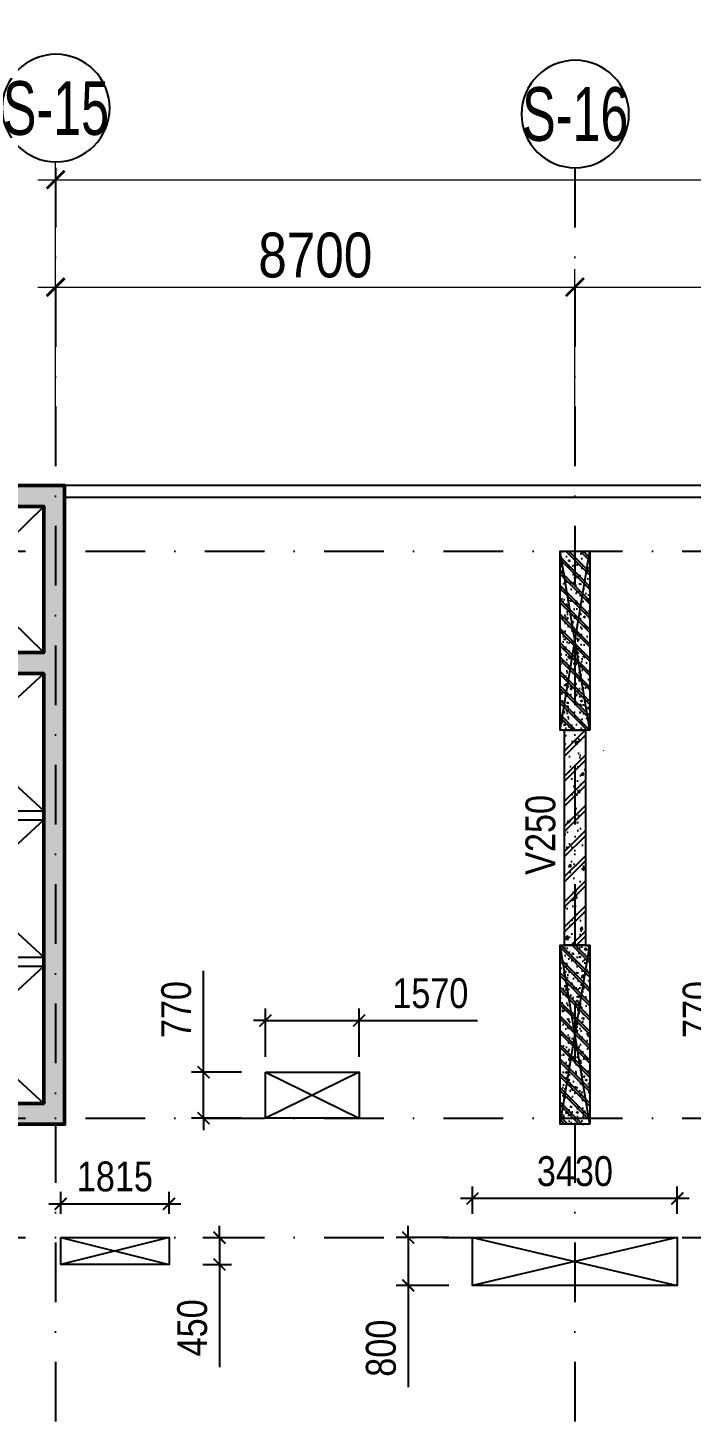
# Model space of a CAD drawing. Header units: millimetres. Extents: x -159515 to 1327256, y -225156 to 138737.
# Drawn here: x 107811 to 118929, y -179442 to -156248 of the extents above; entities that cross this region are included whole.
import ezdxf
from ezdxf.enums import TextEntityAlignment as Align

# ---------------------------------------------------------------- set-up
doc = ezdxf.new("R2010")
doc.units = ezdxf.units.MM
doc.header["$MEASUREMENT"] = 0
doc.linetypes.add('DASHDOT', pattern=[1, 0.5, -0.25, 0, -0.25])
for name, color, linetype in [('AUDIT_I_220807103235-17', 50, 'Continuous'), ('ccu11-Manh', 8, 'Continuous'), ('ccu11-Thay', 7, 'Continuous'), ('ccu12-Text', 31, 'Continuous'), ('KC2-COLUMN', 2, 'Continuous'), ('KC2-DIM', 251, 'Continuous'), ('KC2-HATCH', 252, 'Continuous'), ('KT-Dim', 8, 'Continuous'), ('KT-Hatch', 251, 'Continuous'), ('KT-Luoi truc South Tower', 8, 'DASHDOT'), ('Xref_ST_MBDV Cot vach 30.7.2022|Xref_ST_MBDV Cot vach 30.7.2022|Xref_ST_MBDV Cot vach 30.7.2022|Xref_ST_MBDV Cot vach 30.7.2022|A-GRID-SYM', 50, 'Continuous'), ('Xref_ST_MBDV Cot vach 30.7.2022|Xref_ST_MBDV Cot vach 30.7.2022|Xref_ST_MBDV Cot vach 30.7.2022|Xref_ST_MBDV Cot vach 30.7.2022|KC-Betong', 6, 'Continuous')]:
    doc.layers.add(name, color=color, linetype=linetype)
for name, color, linetype, lineweight in [('ccu12-Tencaukien', 9, 'Continuous', 15), ('KT-Kich thuoc', 159, 'Continuous', 18), ('ST_MBDV Cot vach 220805$0$Xref_ST_MBDV Cot vach 30.7.2022$0$KT-Net cot vach', 6, 'Continuous', 50)]:
    doc.layers.add(name, color=color, linetype=linetype, lineweight=lineweight)
doc.styles.add('Arial Narrow', font='ARIALN.TTF')
doc.styles.add('HBA-Text', font='GOTHIC.TTF')
doc.dimstyles.new('ccu12-200', dxfattribs={"dimscale": 200, "dimtxt": 2.5, "dimasz": 1, "dimexe": 1, "dimexo": 2, "dimgap": 1, "dimtad": 1, "dimdec": 0, "dimrnd": 5, "dimdsep": 46, "dimtxsty": 'Arial Narrow', "dimblk": 'ARCHTICK', "dimcen": -1, "dimdle": 1, "dimclrd": 256, "dimclre": 256, "dimclrt": 3, "dimadec": 0, "dimazin": 2, "dimtfac": 0.1, "dimtdec": 0, "dimtmove": 0, "dimatfit": 1, "dimldrblk": 'ARCHTICK', "dimfxl": 1, "dimtvp": 0.833333, "dimtolj": 1, "dimtzin": 12, "dimarcsym": 0})
doc.dimstyles.new('CCU_1-300', dxfattribs={"dimscale": 300, "dimtxt": 2.5, "dimasz": 1, "dimexe": 1, "dimexo": 2, "dimgap": 0.5, "dimtad": 1, "dimdec": 0, "dimdsep": 46, "dimtxsty": 'Arial Narrow', "dimblk": 'ARCHTICK', "dimcen": -1, "dimdle": 1, "dimclrd": 256, "dimclre": 256, "dimclrt": 3, "dimadec": 0, "dimazin": 2, "dimtfac": 0.1, "dimtdec": 0, "dimtix": 1, "dimtmove": 2, "dimatfit": 1, "dimfxl": 1, "dimtvp": 0.833333, "dimtolj": 1, "dimtzin": 12, "dimarcsym": 0})

# ---------------------------------------------------------------- blocks, each defined once
blk = doc.blocks.new('_ArchTick')
at = {"color": 0, "const_width": 0.15}
blk.add_lwpolyline([(-0.5, -0.5), (0.5, 0.5)], dxfattribs=at)
blk = doc.blocks.new('*D406')
at = {"layer": 'Defpoints', "color": 0, "transparency": 16777216}
for p in [(-25223, 31492), (-33923, 28684, 0), (-25223, 28649, 0)]:
    blk.add_point(p, dxfattribs=at)
at = {"layer": 'KT-Kich thuoc', "lineweight": -2, "transparency": 16777216}
for p, q in [((-33923, 29284), (-33923, 31792)), ((-25223, 29249), (-25223, 31792)), ((-34223, 31492), (-24923, 31492))]:
    blk.add_line(p, q, dxfattribs=at)
at = {"layer": 'KT-Kich thuoc', "lineweight": -2, "transparency": 16777216, "xscale": 300, "yscale": 300, "zscale": 300, "rotation": 180}
blk.add_blockref('_ArchTick', (-33923, 31492), dxfattribs=at)
at = {"layer": 'KT-Kich thuoc', "lineweight": -2, "transparency": 16777216, "xscale": 300, "yscale": 300, "zscale": 300}
blk.add_blockref('_ArchTick', (-25223, 31492), dxfattribs=at)
at = {"layer": 'KT-Kich thuoc', "color": 3, "transparency": 16777216, "insert": (-29573, 32025), "char_height": 750, "attachment_point": 5, "style": 'Arial Narrow'}
blk.add_mtext('\\A1;8700', dxfattribs=at)
blk = doc.blocks.new('*D407')
at = {"layer": 'Defpoints', "color": 0, "transparency": 16777216}
for p in [(-16523, 31492), (-16523, 28791, 0), (-25223, 28649, 0)]:
    blk.add_point(p, dxfattribs=at)
at = {"layer": 'KT-Kich thuoc', "lineweight": -2, "transparency": 16777216}
for p, q in [((-25223, 29249), (-25223, 31792)), ((-16523, 29391), (-16523, 31792)), ((-25523, 31492), (-16223, 31492))]:
    blk.add_line(p, q, dxfattribs=at)
at = {"layer": 'KT-Kich thuoc', "lineweight": -2, "transparency": 16777216, "xscale": 300, "yscale": 300, "zscale": 300, "rotation": 180}
blk.add_blockref('_ArchTick', (-25223, 31492), dxfattribs=at)
at = {"layer": 'KT-Kich thuoc', "lineweight": -2, "transparency": 16777216, "xscale": 300, "yscale": 300, "zscale": 300}
blk.add_blockref('_ArchTick', (-16523, 31492), dxfattribs=at)
at = {"layer": 'KT-Kich thuoc', "color": 3, "transparency": 16777216, "insert": (-20873, 32025), "char_height": 750, "attachment_point": 5, "style": 'Arial Narrow'}
blk.add_mtext('\\A1;8700', dxfattribs=at)
blk = doc.blocks.new('*D410')
at = {"layer": 'Defpoints', "color": 0, "transparency": 16777216}
for p in [(-6323, 33292), (-33923, 28921), (-6323, 28921)]:
    blk.add_point(p, dxfattribs=at)
at = {"layer": 'KT-Kich thuoc', "lineweight": -2, "transparency": 16777216}
for p, q in [((-33923, 29521), (-33923, 33592)), ((-6323, 29521), (-6323, 33592)), ((-34223, 33292), (-6023, 33292))]:
    blk.add_line(p, q, dxfattribs=at)
at = {"layer": 'KT-Kich thuoc', "lineweight": -2, "transparency": 16777216, "xscale": 300, "yscale": 300, "zscale": 300, "rotation": 180}
blk.add_blockref('_ArchTick', (-33923, 33292), dxfattribs=at)
at = {"layer": 'KT-Kich thuoc', "lineweight": -2, "transparency": 16777216, "xscale": 300, "yscale": 300, "zscale": 300}
blk.add_blockref('_ArchTick', (-6323, 33292), dxfattribs=at)
at = {"layer": 'KT-Kich thuoc', "color": 3, "transparency": 16777216, "insert": (-20123, 33825), "char_height": 750, "attachment_point": 5, "style": 'Arial Narrow'}
blk.add_mtext('\\A1;27600', dxfattribs=at)
blk = doc.blocks.new('GRID-SYM-flat-73')
at = {"layer": 'Xref_ST_MBDV Cot vach 30.7.2022|Xref_ST_MBDV Cot vach 30.7.2022|Xref_ST_MBDV Cot vach 30.7.2022|Xref_ST_MBDV Cot vach 30.7.2022|A-GRID-SYM'}
blk.add_circle((0, 0, 0), 900, dxfattribs=at)
at = {"layer": 'Xref_ST_MBDV Cot vach 30.7.2022|Xref_ST_MBDV Cot vach 30.7.2022|Xref_ST_MBDV Cot vach 30.7.2022|Xref_ST_MBDV Cot vach 30.7.2022|A-GRID-SYM', "style": 'HBA-Text'}
blk.add_attdef('GRID', text='', height=900, rotation=359.6303, dxfattribs=at).set_placement((0, 0, 0), align=Align.MIDDLE_CENTER)
blk = doc.blocks.new('*D854')
at = {"layer": 'Defpoints', "color": 0, "transparency": 16777216}
for p in [(110179, -175949), (108364, -176516), (110179, -176516)]:
    blk.add_point(p, dxfattribs=at)
at = {"layer": 'KC2-DIM', "lineweight": -2, "transparency": 16777216}
for p, q in [((108364, -176116), (108364, -175749)), ((110179, -176116), (110179, -175749)), ((108164, -175949), (110379, -175949))]:
    blk.add_line(p, q, dxfattribs=at)
at = {"layer": 'KC2-DIM', "lineweight": -2, "transparency": 16777216, "xscale": 200, "yscale": 200, "zscale": 200, "rotation": 180}
blk.add_blockref('_ArchTick', (108364, -175949), dxfattribs=at)
at = {"layer": 'KC2-DIM', "lineweight": -2, "transparency": 16777216, "xscale": 200, "yscale": 200, "zscale": 200}
blk.add_blockref('_ArchTick', (110179, -175949), dxfattribs=at)
at = {"layer": 'KC2-DIM', "color": 3, "transparency": 16777216, "insert": (109272, -175494), "char_height": 500, "attachment_point": 5, "style": 'Arial Narrow'}
blk.add_mtext('\\A1;1815', dxfattribs=at)
blk = doc.blocks.new('*D855')
at = {"layer": 'Defpoints', "color": 0, "transparency": 16777216}
for p in [(110348, -176516), (110348, -176966), (111024, -176966)]:
    blk.add_point(p, dxfattribs=at)
at = {"layer": 'KC2-DIM', "lineweight": -2, "transparency": 16777216}
for p, q in [((111024, -176516), (111024, -176316)), ((110748, -176516), (111224, -176516)), ((111024, -176516), (111024, -176966)), ((110748, -176966), (111224, -176966)), ((111024, -176966), (111024, -178687))]:
    blk.add_line(p, q, dxfattribs=at)
at = {"layer": 'KC2-DIM', "lineweight": -2, "transparency": 16777216, "xscale": 200, "yscale": 200, "zscale": 200}
for p, rotation in [((111024, -176516), 270), ((111024, -176966), 90)]:
    blk.add_blockref('_ArchTick', p, dxfattribs=dict(at, rotation=rotation))
at = {"layer": 'KC2-DIM', "color": 3, "transparency": 16777216, "insert": (110569, -178027), "char_height": 500, "attachment_point": 5, "rotation": 90, "style": 'Arial Narrow'}
blk.add_mtext('\\A1;450', dxfattribs=at)
blk = doc.blocks.new('*D856')
at = {"layer": 'Defpoints', "color": 0, "transparency": 16777216}
for p in [(110758, -173746), (111794, -173746), (111794, -174516)]:
    blk.add_point(p, dxfattribs=at)
at = {"layer": 'KC2-DIM', "lineweight": -2, "transparency": 16777216}
for p, q in [((110758, -173746), (110758, -172045)), ((111394, -173746), (110558, -173746)), ((110758, -174516), (110758, -173746)), ((111394, -174516), (110558, -174516)), ((110758, -174516), (110758, -174716))]:
    blk.add_line(p, q, dxfattribs=at)
at = {"layer": 'KC2-DIM', "lineweight": -2, "transparency": 16777216, "xscale": 200, "yscale": 200, "zscale": 200}
for p, rotation in [((110758, -173746), 270), ((110758, -174516), 90)]:
    blk.add_blockref('_ArchTick', p, dxfattribs=dict(at, rotation=rotation))
at = {"layer": 'KC2-DIM', "color": 3, "transparency": 16777216, "insert": (110302, -172696), "char_height": 500, "attachment_point": 5, "rotation": 90, "style": 'Arial Narrow'}
blk.add_mtext('\\A1;770', dxfattribs=at)
blk = doc.blocks.new('*D857')
at = {"layer": 'Defpoints', "color": 0, "transparency": 16777216}
for p in [(113364, -172879), (111794, -173889), (113364, -173889)]:
    blk.add_point(p, dxfattribs=at)
at = {"layer": 'KC2-DIM', "lineweight": -2, "transparency": 16777216}
for p, q in [((111794, -173489), (111794, -172679)), ((113364, -173489), (113364, -172679)), ((111794, -172879), (111594, -172879)), ((111794, -172879), (113364, -172879)), ((113364, -172879), (115349, -172879))]:
    blk.add_line(p, q, dxfattribs=at)
at = {"layer": 'KC2-DIM', "lineweight": -2, "transparency": 16777216, "xscale": 200, "yscale": 200, "zscale": 200}
blk.add_blockref('_ArchTick', (111794, -172879), dxfattribs=at)
at = {"layer": 'KC2-DIM', "lineweight": -2, "transparency": 16777216, "xscale": 200, "yscale": 200, "zscale": 200, "rotation": 180}
blk.add_blockref('_ArchTick', (113364, -172879), dxfattribs=at)
at = {"layer": 'KC2-DIM', "color": 3, "transparency": 16777216, "insert": (114557, -172424), "char_height": 500, "attachment_point": 5, "style": 'Arial Narrow'}
blk.add_mtext('\\A1;1570', dxfattribs=at)
blk = doc.blocks.new('*D858')
at = {"layer": 'Defpoints', "color": 0, "transparency": 16777216}
for p in [(115264, -176516), (114187, -177316), (115264, -177316)]:
    blk.add_point(p, dxfattribs=at)
at = {"layer": 'KC2-DIM', "lineweight": -2, "transparency": 16777216}
for p, q in [((114187, -176516), (114187, -176316)), ((114864, -176516), (113987, -176516)), ((114187, -176516), (114187, -177316)), ((114864, -177316), (113987, -177316)), ((114187, -177316), (114187, -179021))]:
    blk.add_line(p, q, dxfattribs=at)
at = {"layer": 'KC2-DIM', "lineweight": -2, "transparency": 16777216, "xscale": 200, "yscale": 200, "zscale": 200}
for p, rotation in [((114187, -176516), 270), ((114187, -177316), 90)]:
    blk.add_blockref('_ArchTick', p, dxfattribs=dict(at, rotation=rotation))
at = {"layer": 'KC2-DIM', "color": 3, "transparency": 16777216, "insert": (113731, -178368), "char_height": 500, "attachment_point": 5, "rotation": 90, "style": 'Arial Narrow'}
blk.add_mtext('\\A1;800', dxfattribs=at)
blk = doc.blocks.new('*D859')
at = {"layer": 'Defpoints', "color": 0, "transparency": 16777216}
for p in [(115264, -175860), (115264, -176516), (118694, -176516)]:
    blk.add_point(p, dxfattribs=at)
at = {"layer": 'KC2-DIM', "lineweight": -2, "transparency": 16777216}
for p, q in [((115264, -176116), (115264, -175660)), ((118694, -176116), (118694, -175660)), ((118894, -175860), (115064, -175860))]:
    blk.add_line(p, q, dxfattribs=at)
at = {"layer": 'KC2-DIM', "lineweight": -2, "transparency": 16777216, "xscale": 200, "yscale": 200, "zscale": 200}
for p, rotation in [((115264, -175860), 180.0000000626188), ((118694, -175860), 6.261879015312388e-08)]:
    blk.add_blockref('_ArchTick', p, dxfattribs=dict(at, rotation=rotation))
at = {"layer": 'KC2-DIM', "color": 3, "transparency": 16777216, "insert": (116979, -175405), "char_height": 500, "attachment_point": 5, "rotation": 0, "style": 'Arial Narrow'}
blk.add_mtext('\\A1;3430', dxfattribs=at)
blk = doc.blocks.new('*D797')
at = {"layer": 'Defpoints', "color": 0, "transparency": 16777216}
for p in [(119493, -173746), (120594, -173746), (120594, -174516)]:
    blk.add_point(p, dxfattribs=at)
at = {"layer": 'KC2-DIM', "lineweight": -2, "transparency": 16777216}
for p, q in [((119493, -173746), (119493, -172045)), ((120194, -173746), (119293, -173746)), ((119493, -174516), (119493, -173746)), ((120194, -174516), (119293, -174516)), ((119493, -174516), (119493, -174716))]:
    blk.add_line(p, q, dxfattribs=at)
at = {"layer": 'KC2-DIM', "lineweight": -2, "transparency": 16777216, "xscale": 200, "yscale": 200, "zscale": 200}
for p, rotation in [((119493, -173746), 270), ((119493, -174516), 90)]:
    blk.add_blockref('_ArchTick', p, dxfattribs=dict(at, rotation=rotation))
at = {"layer": 'KC2-DIM', "color": 3, "transparency": 16777216, "insert": (119038, -172696), "char_height": 500, "attachment_point": 5, "rotation": 90, "style": 'Arial Narrow'}
blk.add_mtext('\\A1;770', dxfattribs=at)
blk = doc.blocks.new('*U192')
at = {"layer": 'ccu12-Tencaukien', "color": 8, "ltscale": 10000}
blk.add_line((361, -155), (354, -155), dxfattribs=at)
at = {"layer": 'ccu12-Text', "color": 2, "style": 'Arial Narrow', "width": 0.8}
blk.add_attdef('SH', text='', height=300, dxfattribs=at).set_placement((276, 6), align=Align.BOTTOM_RIGHT)
at = {"layer": 'ccu12-Text', "color": 31, "style": 'Arial Narrow', "width": 0.8}
for tag, p in [('(', (508, -75)), (')', (963, -75)), ('KT', (633, -75))]:
    blk.add_attdef(tag, text='', height=250, dxfattribs=at).set_placement(p, align=Align.BOTTOM_LEFT)
blk = doc.blocks.new('*U950')
h = blk.add_hatch()
h.set_pattern_fill('VATLIEU04', color=250, scale=40, style=0, pattern_type=2)
h.set_pattern_definition([(50, (-450, 3050), (286.904, -25.101), [30, -330]), (355, (-450, 3050), (-55.5, 300.877), [24, -264]), (100.451, (-426.1, 3047.9), (231.404, 275.776), [25.496, -280.457]), (46.184, (-450, 3130), (426.896, -66.208), [45, -495]), (96.636, (-414.43, 3124.5), (373.865, 389.647), [38.244, -420.685]), (351.184, (-450, 3130), (373.865, 389.65), [36, -396]), (21, (-410, 3110), (238.763, -161.048), [30, -330]), (326, (-410, 3110), (97.326, 290.06), [24, -264]), (71.451, (-390.1, 3096.58), (336.09, 129.012), [25.496, -280.457]), (37.5, (-450, 3050), (4.864, 133.1575), [0, -260.8, 0, -268, 0, -265]), (7.5, (-450, 3050), (105.228, 157.7647), [0, -152.8, 0, -254.8, 0, -101]), (327.5, (-539.2, 3050), (213.529, -9.022), [0, -100, 0, -312, 0, -414]), (317.5, (-579.2, 3050), (233.274, 40.042), [0, -130, 0, -207.2, 0, -294]), (45, (-450, 3050), (-120.208, 120.208), []), (45, (-450, 3099), (-120.208, 120.208), [])])
h.paths.add_polyline_path([(-475, -475), (25, -475), (25, 2525), (-475, 2525)])
at = {"color": 6, "ltscale": 0.25}
blk.add_lwpolyline([(-475, -475), (25, -475), (25, 2525), (-475, 2525)], close=True, dxfattribs=at)
at = {"layer": 'Defpoints', "linetype": 'ByBlock', "ltscale": 30}
for p, q in [((25, -475), (-475, 2525)), ((-475, -475), (25, 2525))]:
    blk.add_line(p, q, dxfattribs=at)
blk = doc.blocks.new('MBC-T8')
at = {"layer": 'Xref_ST_MBDV Cot vach 30.7.2022|Xref_ST_MBDV Cot vach 30.7.2022|Xref_ST_MBDV Cot vach 30.7.2022|Xref_ST_MBDV Cot vach 30.7.2022|KC-Betong', "linetype": 'ByBlock', "xscale": -1, "rotation": 359.9999999999985}
for p in [(-475, 7075), (-475, 475)]:
    blk.add_blockref('*U950', p, dxfattribs=at)
blk = doc.blocks.new('MBCV-T8')
at = {"layer": 'KT-Hatch'}
h = blk.add_hatch(dxfattribs=at)
h.set_pattern_fill('BTCT', color=256, scale=30)
h.set_pattern_definition([(50, (55874.38, -33304.02), (215.17805, -18.82564), [22.5, -247.5]), (355, (55874.38, -33304.02), (-41.6254, 225.6576), [18, -198]), (100.4514, (55892.31, -33305.6), (173.5528, 206.8319), [19.1221, -210.3426]), (46.1842, (55874.38, -33244.02), (320.1723, -49.6557), [33.75, -371.25]), (96.6356, (55901.06, -33248.16), (280.3988, 292.2354), [28.683, -315.514]), (351.1842, (55874.38, -33244.02), (280.3986, 292.2356), [27, -297]), (21, (55904.38, -33259.02), (179.0721, -120.78567), [22.5, -247.5]), (326, (55904.38, -33259.02), (72.9946, 217.545), [18, -198]), (71.4514, (55919.3, -33269.09), (252.0668, 96.75915), [19.1221, -210.3426]), (37.5, (55874.38, -33304.024), (3.64796, 99.86816), [0, -195.6, 0, -201, 0, -198.75]), (7.5, (55874.38, -33304.02), (78.92086, 118.32351), [0, -114.6, 0, -191.1, 0, -75.75]), (327.5, (55807.48, -33304.02), (160.14673, -6.76646), [0, -75, 0, -234, 0, -310.5]), (317.5, (55777.48, -33304.02), (174.95585, 30.0315), [0, -97.5, 0, -155.4, 0, -220.5]), (45, (55874.38, -33304.02), (-79.54951, 79.54951), []), (45, (55927.41, -33304.02), (-79.54951, 79.54951), [])])
h.paths.add_polyline_path([(18951, -13684), (19251, -13684), (19251, -12534), (18951, -12534)], flags=17)
h.paths.add_polyline_path([(19251, -10084), (18951, -10084), (18951, -11234), (19251, -11234)], flags=17)
h.paths.add_polyline_path([(18951, -8784), (19251, -8784), (19251, -8284), (21751, -8284), (21751, -15484), (19251, -15484), (19251, -14984), (18951, -14984), (18951, -15834), (22101, -15834), (22101, -5134), (18951, -5134), (18951, -6059), (19251, -6059), (19251, -5484), (21751, -5484), (21751, -7934), (19251, -7934), (19251, -7359), (18951, -7359)])
h.paths.add_polyline_path([(15651, -15484), (13151, -15484), (13151, -8284), (15651, -8284), (15651, -8784), (15951, -8784), (15951, -7934), (12801, -7934), (12801, -15834), (15951, -15834), (15951, -14984), (15651, -14984)])
h.paths.add_polyline_path([(15651, -13684), (15951, -13684), (15951, -12534), (15651, -12534)], flags=17)
h.paths.add_polyline_path([(15651, -11234), (15951, -11234), (15951, -10084), (15651, -10084)], flags=17)
at = {"ltscale": 0.5, "elevation": 0}
for points in [[(19251, -10584), (21751, -10584)], [(19251, -10734), (21751, -10734)], [(19251, -13034), (21751, -13034)], [(19251, -13184), (21751, -13184)]]:
    blk.add_lwpolyline(points, dxfattribs=at)
at = {"layer": 'ccu11-Manh', "elevation": 0}
for points in [[(19251, -5484), (21751, -7934)], [(19251, -7934), (21751, -5484)], [(19251, -8284), (21751, -10584)], [(19251, -10584), (21751, -8284)], [(19251, -10734), (21751, -13034)], [(19251, -13034), (21751, -10734)], [(19251, -13184), (21751, -15484)], [(19251, -15484), (21751, -13184)]]:
    blk.add_lwpolyline(points, dxfattribs=at)
at = {"layer": 'ST_MBDV Cot vach 220805$0$Xref_ST_MBDV Cot vach 30.7.2022$0$KT-Net cot vach', "elevation": 0}
blk.add_lwpolyline([(18951, -6059), (18951, -5134), (22101, -5134), (22101, -15834), (18951, -15834), (18951, -14984), (19251, -14984), (19251, -15484), (21751, -15484), (21751, -8284), (19251, -8284), (19251, -8784), (18951, -8784), (18951, -7359), (19251, -7359), (19251, -7934), (21751, -7934), (21751, -5484), (19251, -5484), (19251, -6059)], close=True, dxfattribs=at)
blk.add_blockref('MBC-T8', (30901, -15834, 0))
blk = doc.blocks.new('Asix South Tower')
at = {"layer": 'KT-Luoi truc South Tower', "ltscale": 2000}
for p, q in [((-33923, 33491.9), (-33923, -4459.1)), ((-25223, 33491.9), (-25223, -4459.1)), ((-49426.2, 27070.4), (10118.8, 27070.4)), ((-49426.2, 17570.4), (10118.8, 17570.4)), ((-49426.2, 15570.4), (10118.8, 15570.4))]:
    blk.add_line(p, q, dxfattribs=at)
at = {"layer": 'KT-Dim'}
ref = blk.add_blockref('GRID-SYM-flat-73', (-33917.9, 34491.9, 0), dxfattribs=dict(at, xscale=-1, rotation=179.6748020054017))
ref.add_attrib('GRID', 'S-15', dxfattribs={"layer": 'AUDIT_I_220807103235-17', "height": 900, "style": 'HBA-Text', "width": 0.7}).set_placement((-33917.9, 34491.9, 0), align=Align.MIDDLE_CENTER)
ref = blk.add_blockref('GRID-SYM-flat-73', (-25217.9, 34391.9, 0), dxfattribs=dict(at, xscale=-1, rotation=179.6748020054017))
ref.add_attrib('GRID', 'S-16', dxfattribs={"layer": 'AUDIT_I_220807103235-17', "height": 900, "style": 'HBA-Text', "width": 0.7}).set_placement((-25217.9, 34391.9, 0), align=Align.MIDDLE_CENTER)
at = {"layer": 'KT-Kich thuoc'}
for base, p1, p2, picture, middle in [((-6323, 33291.9), (-33923, 28921.3), (-6323, 28921.3), '*D410', (-20123, 33824.8)), ((-25223, 31491.9), (-33923, 28684.3, 0), (-25223, 28648.7, 0), '*D406', (-29573, 32024.8)), ((-16523, 31491.9), (-25223, 28648.7, 0), (-16523, 28791, 0), '*D407', (-20873, 32024.8))]:
    dim = blk.add_linear_dim(base=base, p1=p1, p2=p2, dimstyle='CCU_1-300', dxfattribs=at)
    dim.commit()
    dim.dimension.update_dxf_attribs({"geometry": picture, "text_midpoint": middle})

msp = doc.modelspace()

# ---------------------------------------------------------------- hatches: boundary and pattern name
at = {"layer": 'KC2-HATCH'}
h = msp.add_hatch(dxfattribs=at)
h.set_pattern_fill('BT-01', color=256, scale=70, pattern_type=2)
h.set_pattern_definition([(50, (0, 0), (502.0821, -43.9265), [52.5, -577.5]), (355, (0, 0), (-97.1259, 526.5345), [42, -462]), (100.4514, (41.84, -3.66), (404.9566, 482.6077), [44.6181, -490.7995]), (46.1842, (0, 140), (747.0687, -115.8633), [78.75, -866.25]), (96.6356, (62.26, 130.34), (654.264, 681.8825), [66.9272, -736.199]), (351.1842, (0, 140), (654.2634, 681.883), [63, -693]), (21, (70, 105), (417.8349, -281.8332), [52.5, -577.5]), (326, (70, 105), (170.3207, 507.605), [42, -462]), (71.4514, (104.8, 81.5), (588.1558, 225.7713), [44.6181, -490.7995]), (37.5, (0, 0), (8.5119, 233.0257), [0, -456.4, 0, -469, 0, -463.75]), (7.5, (0, 0), (184.14868, 276.0882), [0, -267.4, 0, -445.9, 0, -176.75]), (327.5, (-156.1, 0), (373.6757, -15.78841), [0, -175, 0, -546, 0, -724.5]), (317.5, (-226.1, 0), (408.2303, 70.0735), [0, -227.5, 0, -362.6, 0, -514.5]), (45, (0, 0), (-210.36427, 210.36427), []), (45, (0, 85.75), (-210.36427, 210.36427), [])])
h.paths.add_polyline_path([(116804.3, -168015.9), (117154.3, -168015.9), (117154.3, -171615.9), (116804.3, -171615.9)])

# ---------------------------------------------------------------- linework, layer by layer
for points in [[(72843.9, -147071.8), (72843, -147072.1), (70254.3, -139708.4, 0.3383369), (66380.9, -138172.2), (36945.1, -148327.3, 0.4594567), (34905, -153476.7), (43673.7, -167803.1, 0.2796886), (48639.9, -168834.4), (71357.3, -160996.7, 0.2042795), (71423.6, -160875.6), (71647.4, -159845.8, -0.2754116), (72375.3, -159045.2), (76787.7, -157527.4, -0.4141945), (77948.7, -158091.9), (86278, -182182.6, 0.3197537), (91098, -185616.1), (136235.4, -185616.1, 0.3653099), (141201.3, -181305.4, 0.1024343), (141192.4, -179683.5), (138751.2, -168212.8, 0.1326112), (137284.9, -165414.2, 0.0664995), (136153.7, -164499.8, 0.1376153), (134073.1, -163916.1), (108429.4, -163916.1)], [(136549.6, -165015.9, 0.0287244), (136049.7, -164670.6, 0.1376153), (134073.1, -164116.1), (108429.4, -164116.1)]]:
    msp.add_lwpolyline(points, format="xyb")
at = {"layer": 'ccu11-Manh'}
for p, q in [((111794.4, -173746.1), (113364.4, -174516.1)), ((113364.4, -173746.1), (111794.4, -174516.1)), ((108364.4, -176516.1), (110179.4, -176966.1)), ((110179.4, -176516.1), (108364.4, -176966.1)), ((115264.4, -176516.1), (118694.4, -177316.1)), ((118694.4, -176516.1), (115264.4, -177316.1))]:
    msp.add_line(p, q, dxfattribs=at)
at = {"layer": 'ccu11-Thay'}
for points in [[(111794.4, -173746.1), (113364.4, -173746.1), (113364.4, -174516.1), (111794.4, -174516.1), (111794.4, -173746.1)], [(108364.4, -176516.1), (110179.4, -176516.1), (110179.4, -176966.1), (108364.4, -176966.1), (108364.4, -176516.1)], [(115264.4, -176516.1), (118694.4, -176516.1), (118694.4, -177316.1), (115264.4, -177316.1), (115264.4, -176516.1)]]:
    msp.add_lwpolyline(points, dxfattribs=at)
at = {"layer": 'KC2-COLUMN', "elevation": 0}
msp.add_lwpolyline([(116804.3, -168015.9), (117154.3, -168015.9), (117154.3, -171615.9), (116804.3, -171615.9)], close=True, dxfattribs=at)

# ---------------------------------------------------------------- block references
msp.add_blockref('MBCV-T8', (86328.4, -158782.3, 0))
at = {"layer": 'ccu12-Tencaukien', "extrusion": (9.79924e-07, 4.38813e-07, 1)}
ref = msp.add_blockref('*U192', (116966.3, -168871.8, 0), dxfattribs=dict(at, xscale=1.815893337873055, yscale=1.815893337873055, zscale=1.815893337873055, rotation=69.5369337144434))
ref.add_attrib('SH', 'V250', dxfattribs={"color": 2, "extrusion": (9.79924e-07, 4.38813e-07, 1), "height": 500, "rotation": 90, "style": 'Arial Narrow'}).set_placement((116801, -169100.9, 0), align=Align.BOTTOM_RIGHT)
at = {"layer": 'KT-Kich thuoc'}
msp.add_blockref('Asix South Tower', (142202.4, -192086.3), dxfattribs=at)

# ---------------------------------------------------------------- dimensions: what is measured, and where the dimension line sits
at = {"layer": 'KC2-DIM'}
for p1, p2, distance, picture, middle in [((111794.4, -174515.9), (111794.4, -173746.1), 1036.7, '*D856', (110302.4, -172695.6)), ((120594.4, -174515.9), (120594.4, -173746.1), 1101.5, '*D797', (119037.6, -172695.6)), ((111794.4, -173889), (113364.4, -173889), 1009.5, '*D857', (114556.7, -172424.1)), ((118694.4, -176516.1), (115264.4, -176516.1), -656.1, '*D859', (116979.4, -175404.7)), ((108364.4, -176516.1), (110179.4, -176516.1), 566.9, '*D854', (109271.9, -175494)), ((110348.2, -176516.1), (110348.2, -176966.1), 676.1, '*D855', (110569, -178026.5)), ((115264.4, -176516.1), (115264.4, -177316.1), -1077.6, '*D858', (113731.5, -178368.4))]:
    dim = msp.add_aligned_dim(p1=p1, p2=p2, distance=distance, dimstyle='ccu12-200', override={"dimzin": 0}, dxfattribs=at)
    dim.commit()
    dim.dimension.update_dxf_attribs({"geometry": picture, "text_midpoint": middle})

doc.saveas('drawing.dxf')
